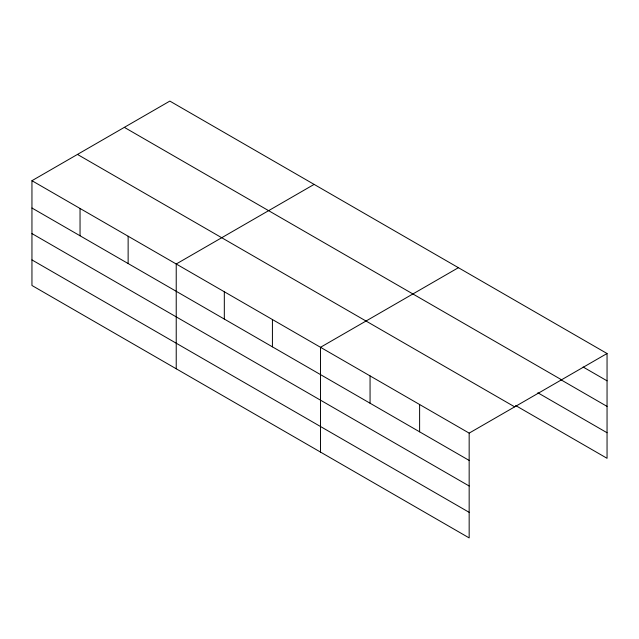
<?xml version="1.0" encoding="UTF-8"?>
<svg xmlns="http://www.w3.org/2000/svg" width="639" height="639" viewBox="0 0 639 639"><rect width="100%" height="100%" fill="white"/><g stroke="black" fill="none" stroke-linecap="round" stroke-linejoin="round"><path stroke-width="0.96" d="M31.95 180.701L469.162 433.122L469.162 537.91L31.95 285.481L31.95 180.701L169.838 101.09L607.05 353.519L607.05 458.299L515.633 405.525M314.116 184.391L176.228 263.995L176.228 368.783M458.395 267.693L320.514 347.296L320.514 452.085M469.162 433.122L607.05 353.519M583.127 367.018L607.05 380.828M124.333 127.361L561.545 379.782M560.914 379.758L607.05 406.396M537.846 392.785L607.05 432.739M77.455 154.43L514.667 406.851M31.95 208.01L469.162 460.431M31.95 233.578L469.162 485.999M31.95 259.921L469.162 512.342M419.615 404.511L419.615 431.828M370.061 375.908L370.061 403.217M272.422 319.532L272.422 346.841M224.321 291.767L224.321 319.077M128.135 236.23L128.135 263.54M80.043 208.466L80.043 235.775"/></g></svg>
